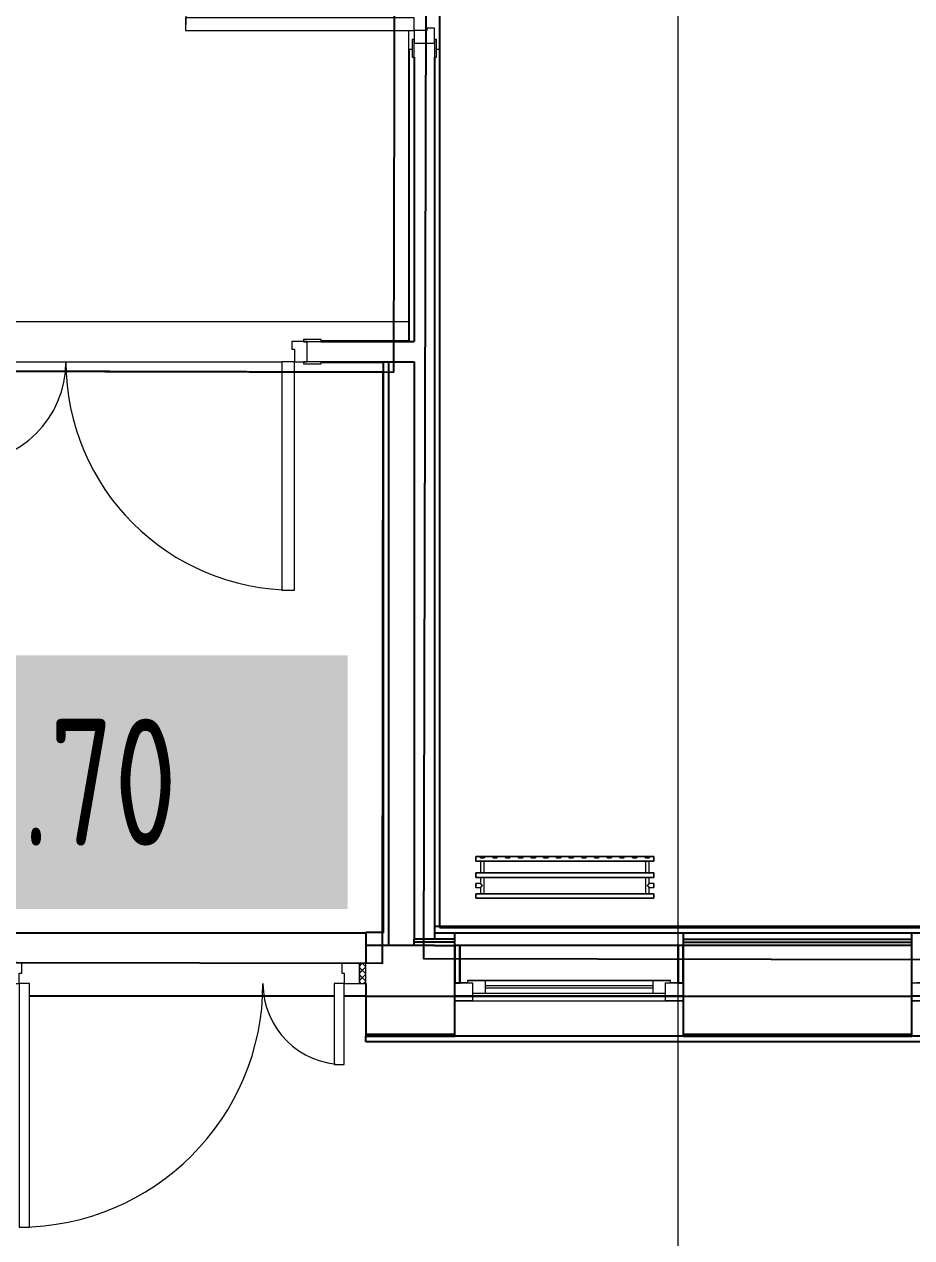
# Model space of a CAD drawing. Header units: millimetres. Extents: x 3914 to 443608, y -156176 to 78197.
# Drawn here: x 134392 to 137887, y -147165 to -142383 of the extents above; entities that cross this region are included whole.
import ezdxf

# ---------------------------------------------------------------- set-up
doc = ezdxf.new("R2010")
doc.units = ezdxf.units.MM
doc.linetypes.add('200_ШТРИХ__ш1_п0_6_', pattern=[160, 100, -60])
for name, color, linetype, lineweight in [('A-DOOR-1', 7, 'Continuous', 5), ('A-DOOR-2', 7, '200_ШТРИХ__ш1_п0_6_', 5), ('A-DOOR-FRAM-2', 7, 'Continuous', 5), ('A-FLOR', 7, 'Continuous', 9), ('A-GLAZ', 7, 'Continuous', 9), ('A-GLAZ-1', 7, 'Continuous', 5), ('Оси', 7, 'Continuous', 9)]:
    doc.layers.add(name, color=color, linetype=linetype, lineweight=lineweight)
doc.layers.add('A-DOOR-FRAM-1', color=7, linetype='Continuous', lineweight=5, true_color=0xc0c0c0)
doc.layers.add('M-EQPM-1', color=7, linetype='Continuous', lineweight=9, true_color=0xb2b2b2)
doc.styles.add('СПДС', font='ГОСТ тип А.ttf', dxfattribs={"width": 0.9})

# ---------------------------------------------------------------- blocks, each defined once
blk = doc.blocks.new('110_Дверь_СКБ_2Ст_Наружная - ДН-5_л__ Двухстворчатая 1350 х3800 _h_ в свету с верхним остеклением-21877029-Объем проектирования 1 этажа')
at = {"layer": 'A-DOOR-2'}
h = blk.add_hatch(dxfattribs=at)
h.set_pattern_fill('FP_100', color=256, style=0, pattern_type=2)
h.set_pattern_definition([(135, (1626.41, 164.685), (-14.14214, -14.14214), []), (225, (1626.41, 164.685), (14.14214, -14.14214), [])])
h.paths.add_polyline_path([(719.5, 50), (719.5, -30), (744.5, -30), (744.5, 50)])
at = {"layer": 'A-DOOR-FRAM-2'}
h = blk.add_hatch(dxfattribs=at)
h.set_pattern_fill('FP_101', color=256, style=0, pattern_type=2)
h.set_pattern_definition([(45, (-496.384, 164.685), (-14.1421, 14.1421), []), (135, (-496.384, 164.685), (-14.1421, -14.1421), [])])
h.paths.add_polyline_path([(-680.5, 50), (-705.5, 50), (-705.5, -30), (-680.5, -30), (-680.5, 10)])
at = {"layer": 'A-DOOR-1'}
for p, q in [((659.5, 1010), (619.5, 1010)), ((619.5, 1010), (619.5, 50)), ((659.5, 50), (659.5, 1010)), ((-620.5, 370), (-620.5, 50)), ((-580.5, 370), (-620.5, 370)), ((-580.5, 50), (-580.5, 370)), ((-620.5, 50), (-580.5, 50)), ((619.5, 50), (659.5, 50))]:
    blk.add_line(p, q, dxfattribs=at)
for centre, radius, start, end in [((659.5, 50), 960, 90, 180), ((-620.5, 50), 320, 0, 90)]:
    blk.add_arc(centre, radius, start, end, dxfattribs=at)
at = {"layer": 'A-DOOR-FRAM-1'}
for p, q in [((-680.5, 50), (-705.5, 50)), ((-705.5, 50), (-705.5, -30)), ((-620.5, 50), (-680.5, 50)), ((-680.5, 50), (-680.5, -30)), ((-680.5, -30), (-680.5, 50)), ((-620.5, 10), (-620.5, 50)), ((659.5, 50), (659.5, 10)), ((719.5, 50), (659.5, 50)), ((719.5, -30), (719.5, 50)), ((744.5, 50), (719.5, 50)), ((719.5, 50), (719.5, -30)), ((744.5, -30), (744.5, 50)), ((-610.5, 10), (-620.5, 10)), ((-610.5, -30), (-610.5, 10)), ((659.5, 10), (649.5, 10)), ((649.5, 10), (649.5, -30)), ((-705.5, -30), (-680.5, -30)), ((-680.5, -30), (-610.5, -30)), ((649.5, -30), (719.5, -30)), ((719.5, -30), (744.5, -30))]:
    blk.add_line(p, q, dxfattribs=at)
blk = doc.blocks.new('120_Окно_СКБ_1Ст - 120_Окно_СКБ_1Ст 900х2500_h_ с форточкой-V149-Объем проектирования 1 этажа')
at = {"layer": 'A-GLAZ'}
for p, q in [((-450, -127), (-450, -57)), ((-450, -57), (-380, -57)), ((-380, -57), (-380, -127)), ((380, -87), (-380, -87)), ((-380, -87), (-380, -127)), ((-330, -137), (-330, -87)), ((330, -137), (330, -87)), ((380, -127), (380, -57)), ((380, -57), (450, -57)), ((380, -127), (380, -87)), ((450, -57), (450, -127)), ((-380, -127), (-450, -127)), ((-380, -127), (-400, -127)), ((-400, -127), (-400, -137)), ((-400, -137), (400, -137)), ((400, -137), (-400, -137)), ((450, -127), (380, -127)), ((400, -127), (380, -127)), ((400, -137), (400, -127))]:
    blk.add_line(p, q, dxfattribs=at)
at = {"layer": 'A-GLAZ-1'}
for p, q in [((450, -57), (-450, -57)), ((-430, -127), (-400, -127)), ((-330, -107), (330, -107)), ((330, -117), (-330, -117)), ((400, -127), (430, -127))]:
    blk.add_line(p, q, dxfattribs=at)
blk = doc.blocks.new('120_Окно_СКБ_1Ст - 120_Окно_СКБ_1Ст 900х2500_h_ с форточкой-V71-Объем проектирования 1 этажа')
at = {"layer": 'A-GLAZ'}
for p, q in [((-450, -127), (-450, -57)), ((-450, -57), (-380, -57)), ((-380, -57), (-380, -127)), ((380, -87), (-380, -87)), ((-380, -87), (-380, -127)), ((-330, -137), (-330, -87)), ((330, -137), (330, -87)), ((380, -127), (380, -57)), ((380, -57), (450, -57)), ((380, -127), (380, -87)), ((450, -57), (450, -127)), ((-380, -127), (-450, -127)), ((-380, -127), (-400, -127)), ((-400, -127), (-400, -137)), ((-400, -137), (400, -137)), ((400, -137), (-400, -137)), ((450, -127), (380, -127)), ((400, -127), (380, -127)), ((400, -137), (400, -127))]:
    blk.add_line(p, q, dxfattribs=at)
at = {"layer": 'A-GLAZ-1'}
for p, q in [((450, -57), (-450, -57)), ((-430, -127), (-400, -127)), ((-330, -107), (330, -107)), ((330, -117), (-330, -117)), ((400, -127), (430, -127))]:
    blk.add_line(p, q, dxfattribs=at)
blk = doc.blocks.new('110_Дверь_СКБ_2Ст - Д-5_п_ Из игровой в коридор-32215844-Объем проектирования 1 этажа')
at = {"layer": 'A-DOOR-1'}
for p, q in [((-637.5, 940), (-637.5, 40)), ((-587.5, 940), (-637.5, 940)), ((-587.5, 40), (-587.5, 940)), ((662.5, 440), (612.5, 440)), ((612.5, 440), (612.5, 40)), ((662.5, 40), (662.5, 440)), ((-637.5, 40), (-587.5, 40)), ((612.5, 40), (662.5, 40))]:
    blk.add_line(p, q, dxfattribs=at)
for centre, radius, start, end in [((-637.5, 40), 900, 0, 90), ((662.5, 40), 400, 90, 180)]:
    blk.add_arc(centre, radius, start, end, dxfattribs=at)
at = {"layer": 'A-DOOR-FRAM-1'}
for p, q in [((-672.5, 48), (-742.5, 48)), ((-742.5, 48), (-742.5, 40)), ((-672.5, 40), (-672.5, 48)), ((767.5, 48), (697.5, 48)), ((697.5, 48), (697.5, 40)), ((767.5, 40), (767.5, 48)), ((-742.5, 40), (-672.5, 40)), ((-637.5, 40), (-687.5, 40)), ((-687.5, 40), (-687.5, -40)), ((-637.5, -10), (-637.5, 40)), ((662.5, 40), (662.5, -10)), ((712.5, 40), (662.5, 40)), ((697.5, 40), (767.5, 40)), ((712.5, -40), (712.5, 40)), ((-672.5, -40), (-742.5, -40)), ((-742.5, -40), (-742.5, -48)), ((-672.5, -39), (-687.5, -39)), ((-687.5, -39), (-687.5, -40)), ((-687.5, -40), (-627.5, -40)), ((-687.5, -40), (-672.5, -40)), ((-672.5, -40), (-672.5, -39)), ((-672.5, -48), (-672.5, -40)), ((-627.5, -10), (-637.5, -10)), ((-627.5, -40), (-627.5, -10)), ((662.5, -10), (652.5, -10)), ((652.5, -10), (652.5, -40)), ((652.5, -40), (712.5, -40)), ((712.5, -39), (697.5, -39)), ((697.5, -39), (697.5, -40)), ((697.5, -40), (712.5, -40)), ((767.5, -40), (697.5, -40)), ((697.5, -40), (697.5, -48)), ((712.5, -40), (712.5, -39)), ((767.5, -48), (767.5, -40)), ((-742.5, -48), (-672.5, -48)), ((697.5, -48), (767.5, -48))]:
    blk.add_line(p, q, dxfattribs=at)
blk = doc.blocks.new('radiator_prado_classic_z_tip_30_po exemplyaru - Classic Z Тип 30-300-V236-Объем проектирования 1 этажа')
at = {"layer": 'M-EQPM-1'}
for p, q in [((0, 228), (0, 210)), ((700, 228), (0, 228)), ((0, 210), (0, 228)), ((0, 228), (12.5, 228)), ((0, 210), (700, 210)), ((17.8, 210), (0, 210)), ((12.5, 228), (37.5, 228)), ((37.5, 228), (12.5, 228)), ((12.5, 228), (37.5, 228)), ((12.5, 228), (17.5, 223)), ((12.5, 228), (17.5, 223)), ((32.5, 223), (17.5, 223)), ((17.5, 223), (32.5, 223)), ((17.5, 210), (17.5, 164)), ((17.5, 210), (17.5, 164)), ((17.8, 210), (17.5, 210)), ((17.5, 210), (17.8, 210)), ((17.8, 210), (17.5, 210)), ((17.5, 210), (32.5, 210)), ((32.2, 210), (17.8, 210)), ((17.8, 210), (32.2, 210)), ((32.2, 210), (17.8, 210)), ((32.5, 210), (32.2, 210)), ((32.2, 210), (32.5, 210)), ((32.5, 210), (32.2, 210)), ((667.8, 210), (32.2, 210)), ((32.5, 223), (37.5, 228)), ((37.5, 228), (32.5, 223)), ((32.5, 164), (32.5, 210)), ((32.5, 164), (32.5, 210)), ((37.5, 228), (62.5, 228)), ((62.5, 228), (87.5, 228)), ((87.5, 228), (62.5, 228)), ((62.5, 228), (87.5, 228)), ((62.5, 228), (67.5, 223)), ((62.5, 228), (67.5, 223)), ((82.5, 223), (67.5, 223)), ((67.5, 223), (82.5, 223)), ((82.5, 223), (87.5, 228)), ((87.5, 228), (82.5, 223)), ((87.5, 228), (112.5, 228)), ((112.5, 228), (137.1, 228)), ((137.5, 228), (112.5, 228)), ((112.5, 228), (137.5, 228)), ((112.5, 228), (117.5, 223)), ((112.5, 228), (117.5, 223)), ((132.5, 223), (117.5, 223)), ((117.5, 223), (132.5, 223)), ((132.5, 223), (137.5, 228)), ((137.5, 228), (132.5, 223)), ((137.5, 228), (162.5, 228)), ((162.5, 228), (187.5, 228)), ((187.5, 228), (162.5, 228)), ((162.5, 228), (187.5, 228)), ((162.5, 228), (167.5, 223)), ((162.5, 228), (167.5, 223)), ((182.5, 223), (167.5, 223)), ((167.5, 223), (182.5, 223)), ((182.5, 223), (187.5, 228)), ((187.5, 228), (182.5, 223)), ((187.5, 228), (212.5, 228)), ((212.5, 228), (237.5, 228)), ((237.5, 228), (212.5, 228)), ((212.5, 228), (237.5, 228)), ((212.5, 228), (217.5, 223)), ((212.5, 228), (217.5, 223)), ((232.5, 223), (217.5, 223)), ((217.5, 223), (232.5, 223)), ((232.5, 223), (237.5, 228)), ((237.5, 228), (232.5, 223)), ((237.5, 228), (262.5, 228)), ((262.5, 228), (287.5, 228)), ((287.5, 228), (262.5, 228)), ((262.5, 228), (287.5, 228)), ((262.5, 228), (267.5, 223)), ((262.5, 228), (267.5, 223)), ((282.5, 223), (267.5, 223)), ((267.5, 223), (282.5, 223)), ((282.5, 223), (287.5, 228)), ((287.5, 228), (282.5, 223)), ((287.5, 228), (312.5, 228)), ((312.5, 228), (337.5, 228)), ((337.5, 228), (312.5, 228)), ((312.5, 228), (337.5, 228)), ((312.5, 228), (317.5, 223)), ((312.5, 228), (317.5, 223)), ((332.5, 223), (317.5, 223)), ((317.5, 223), (332.5, 223)), ((332.5, 223), (337.5, 228)), ((337.5, 228), (332.5, 223)), ((337.5, 228), (362.5, 228)), ((362.5, 228), (387.5, 228)), ((387.5, 228), (362.5, 228)), ((362.5, 228), (387.5, 228)), ((362.5, 228), (367.5, 223)), ((362.5, 228), (367.5, 223)), ((382.5, 223), (367.5, 223)), ((367.5, 223), (382.5, 223)), ((382.5, 223), (387.5, 228)), ((387.5, 228), (382.5, 223)), ((387.5, 228), (412.5, 228)), ((412.5, 228), (437.5, 228)), ((437.5, 228), (412.5, 228)), ((412.5, 228), (437.5, 228)), ((412.5, 228), (417.5, 223)), ((412.5, 228), (417.5, 223)), ((432.5, 223), (417.5, 223)), ((417.5, 223), (432.5, 223)), ((432.5, 223), (437.5, 228)), ((437.5, 228), (432.5, 223)), ((437.5, 228), (462.5, 228)), ((462.5, 228), (487.5, 228)), ((487.5, 228), (462.5, 228)), ((462.5, 228), (487.5, 228)), ((462.5, 228), (467.5, 223)), ((462.5, 228), (467.5, 223)), ((482.5, 223), (467.5, 223)), ((467.5, 223), (482.5, 223)), ((482.5, 223), (487.5, 228)), ((487.5, 228), (482.5, 223)), ((487.5, 228), (512.5, 228)), ((512.5, 228), (537.5, 228)), ((537.5, 228), (512.5, 228)), ((512.5, 228), (537.5, 228)), ((512.5, 228), (517.5, 223)), ((512.5, 228), (517.5, 223)), ((532.5, 223), (517.5, 223)), ((517.5, 223), (532.5, 223)), ((532.5, 223), (537.5, 228)), ((537.5, 228), (532.5, 223)), ((537.5, 228), (562.5, 228)), ((562.5, 228), (587.5, 228)), ((587.5, 228), (562.5, 228)), ((562.5, 228), (587.5, 228)), ((562.5, 228), (567.5, 223)), ((562.5, 228), (567.5, 223)), ((582.5, 223), (567.5, 223)), ((567.5, 223), (582.5, 223)), ((582.5, 223), (587.5, 228)), ((587.5, 228), (582.5, 223)), ((587.5, 228), (612.5, 228)), ((612.5, 228), (637.5, 228)), ((637.5, 228), (612.5, 228)), ((612.5, 228), (637.5, 228)), ((612.5, 228), (617.5, 223)), ((612.5, 228), (617.5, 223)), ((632.5, 223), (617.5, 223)), ((617.5, 223), (632.5, 223)), ((632.5, 223), (637.5, 228)), ((637.5, 228), (632.5, 223)), ((637.5, 228), (662.5, 228)), ((662.5, 228), (687.5, 228)), ((687.5, 228), (662.5, 228)), ((662.5, 228), (687.5, 228)), ((662.5, 228), (667.5, 223)), ((662.5, 228), (667.5, 223)), ((682.5, 223), (667.5, 223)), ((667.5, 223), (682.5, 223)), ((667.5, 210), (667.5, 164)), ((667.5, 210), (667.5, 164)), ((667.8, 210), (667.5, 210)), ((667.5, 210), (682.5, 210)), ((667.8, 210), (667.5, 210)), ((667.5, 210), (667.8, 210)), ((682.2, 210), (667.8, 210)), ((671.2, 210), (667.8, 210)), ((667.8, 210), (682.2, 210)), ((682.2, 210), (671.2, 210)), ((682.5, 210), (682.2, 210)), ((682.5, 210), (682.2, 210)), ((682.2, 210), (682.5, 210)), ((700, 210), (682.2, 210)), ((682.5, 223), (687.5, 228)), ((687.5, 228), (682.5, 223)), ((682.5, 164), (682.5, 210)), ((682.5, 164), (682.5, 210)), ((687.5, 228), (700, 228)), ((700, 210), (700, 228)), ((700, 228), (700, 210)), ((700, 164), (0, 164)), ((0, 164), (0, 146)), ((0, 146), (0, 164)), ((0, 164), (17.8, 164)), ((0, 146), (700, 146)), ((18.5, 146), (0, 146)), ((17.8, 164), (17.5, 164)), ((17.5, 164), (17.8, 164)), ((17.8, 164), (17.5, 164)), ((17.5, 164), (32.5, 164)), ((17.5, 146), (17.5, 121.5)), ((17.5, 146), (17.5, 121.5)), ((17.5, 146), (18.5, 146)), ((18.5, 146), (17.5, 146)), ((17.5, 146), (18.5, 146)), ((32.5, 146), (17.5, 146)), ((32.2, 164), (17.8, 164)), ((17.8, 164), (32.2, 164)), ((32.2, 164), (17.8, 164)), ((18.5, 146), (23.1, 146)), ((32.2, 146), (18.5, 146)), ((18.5, 146), (32.2, 146)), ((23.1, 146), (26.9, 146)), ((26.9, 146), (31.5, 146)), ((31.5, 146), (32.2, 146)), ((32.5, 164), (32.2, 164)), ((32.2, 164), (32.5, 164)), ((32.5, 164), (32.2, 164)), ((32.2, 164), (667.8, 164)), ((32.2, 146), (32.5, 146)), ((32.5, 146), (32.2, 146)), ((32.2, 146), (32.5, 146)), ((667.8, 146), (32.2, 146)), ((32.5, 82), (32.5, 146)), ((32.5, 82), (32.5, 146)), ((667.8, 164), (667.5, 164)), ((667.5, 164), (682.5, 164)), ((667.8, 164), (667.5, 164)), ((667.5, 164), (667.8, 164)), ((667.5, 146), (667.5, 82)), ((667.5, 146), (667.5, 82)), ((667.5, 146), (667.8, 146)), ((682.5, 146), (667.5, 146)), ((667.5, 146), (667.8, 146)), ((667.8, 146), (667.5, 146)), ((682.2, 164), (667.8, 164)), ((682.2, 164), (667.8, 164)), ((667.8, 164), (682.2, 164)), ((667.8, 146), (681.5, 146)), ((667.8, 146), (681.5, 146)), ((681.5, 146), (667.8, 146)), ((681.5, 146), (682.5, 146)), ((681.5, 146), (682.5, 146)), ((682.5, 146), (681.5, 146)), ((700, 146), (681.5, 146)), ((682.5, 164), (682.2, 164)), ((682.5, 164), (682.2, 164)), ((682.2, 164), (682.5, 164)), ((682.2, 164), (700, 164)), ((682.5, 121.5), (682.5, 146)), ((682.5, 121.5), (682.5, 146)), ((700, 146), (700, 164)), ((700, 164), (700, 146)), ((17.5, 121.5), (0, 121.5)), ((17.5, 121.5), (0, 121.5)), ((0, 121.5), (0, 120.5)), ((0, 106.5), (0, 121.5)), ((0, 120.5), (0, 107.5)), ((0, 120.5), (0, 119.3)), ((0, 114), (0, 120.5)), ((0, 120.5), (0, 120.5)), ((0, 119.3), (0, 117.8)), ((0, 117.8), (0, 114)), ((0, 114), (0, 110.3)), ((0, 107.5), (0, 114)), ((0, 110.3), (0, 108.7)), ((0, 108.7), (0, 107.5)), ((0, 107.5), (0, 106.5)), ((0, 107.5), (0, 107.5)), ((0, 106.5), (17.5, 106.5)), ((0, 106.5), (17.5, 106.5)), ((17.5, 106.5), (17.5, 82)), ((17.5, 106.5), (17.5, 82)), ((700, 121.5), (682.5, 121.5)), ((700, 121.5), (682.5, 121.5)), ((682.5, 82), (682.5, 106.5)), ((682.5, 106.5), (700, 106.5)), ((682.5, 82), (682.5, 106.5)), ((682.5, 106.5), (700, 106.5)), ((700, 121.5), (700, 106.5)), ((700, 120.5), (700, 121.5)), ((700, 121.5), (700, 120.5)), ((700, 120.5), (700, 121.5)), ((700, 107.5), (700, 120.5)), ((700, 120.5), (700, 107.5)), ((700, 107.5), (700, 120.5)), ((700, 106.5), (700, 107.5)), ((700, 107.5), (700, 106.5)), ((700, 106.5), (700, 107.5)), ((700, 82), (0, 82)), ((0, 82), (0, 64)), ((0, 64), (0, 82)), ((0, 82), (18.5, 82)), ((700, 64), (0, 64)), ((0, 64), (700, 64)), ((18.5, 82), (17.5, 82)), ((17.5, 82), (18.5, 82)), ((18.5, 82), (17.5, 82)), ((17.5, 82), (32.5, 82)), ((30.3, 82), (18.5, 82)), ((18.5, 82), (32.2, 82)), ((32.2, 82), (18.5, 82)), ((32.2, 82), (30.3, 82)), ((32.5, 82), (32.2, 82)), ((32.2, 82), (32.5, 82)), ((32.5, 82), (32.2, 82)), ((32.2, 82), (667.8, 82)), ((667.8, 82), (667.5, 82)), ((667.5, 82), (682.5, 82)), ((667.8, 82), (667.5, 82)), ((667.5, 82), (667.8, 82)), ((681.5, 82), (667.8, 82)), ((681.5, 82), (667.8, 82)), ((667.8, 82), (681.5, 82)), ((682.5, 82), (681.5, 82)), ((682.5, 82), (681.5, 82)), ((681.5, 82), (682.5, 82)), ((681.5, 82), (700, 82)), ((700, 64), (700, 82)), ((700, 82), (700, 64))]:
    blk.add_line(p, q, dxfattribs=at)
for points, knots in [([(18.5, 120.5), (18.4, 120.6), (18.3, 120.7), (18.1, 120.9), (17.9, 121.1), (17.8, 121.2), (17.7, 121.3), (17.5, 121.5), (17.5, 121.5), (17.5, 121.5)], [0.7142857, 0.7142857, 0.7142857, 0.7142857, 0.75, 0.7857143, 0.8214286, 0.8571429, 0.8928571, 0.9285714, 1, 1, 1, 1]), ([(17.5, 121.5), (17.5, 121.5), (17.5, 121.5), (17.7, 121.3), (17.8, 121.2), (17.9, 121.1), (18.1, 120.9), (18.3, 120.7), (18.4, 120.6), (18.5, 120.5)], [0, 0, 0, 0, 0.0714286, 0.1071429, 0.1428571, 0.1785714, 0.2142857, 0.25, 0.2857143, 0.2857143, 0.2857143, 0.2857143]), ([(17.5, 121.5), (17.5, 121.5), (17.5, 121.5), (17.7, 121.3), (17.8, 121.2), (17.9, 121.1), (18.1, 120.9), (18.3, 120.7), (18.4, 120.6), (18.5, 120.5)], [0, 0, 0, 0, 0.0714286, 0.1071429, 0.1428571, 0.1785714, 0.2142857, 0.25, 0.2857143, 0.2857143, 0.2857143, 0.2857143]), ([(25, 114), (24.5, 114.5), (23.6, 115.4), (22.4, 116.6), (21.6, 117.4), (21.1, 117.9), (20.8, 118.2), (20.5, 118.5), (20.2, 118.8), (19.8, 119.1), (19.6, 119.4), (19.3, 119.7), (19, 120), (18.7, 120.3), (18.5, 120.5), (18.3, 120.7), (18.1, 120.9), (17.9, 121.1), (17.8, 121.2), (17.7, 121.3), (17.5, 121.5), (17.5, 121.5), (17.5, 121.5)], [0, 0, 0, 0, 0.142857, 0.285714, 0.357143, 0.392857, 0.428571, 0.464286, 0.5, 0.535714, 0.571429, 0.607143, 0.642857, 0.678571, 0.714286, 0.75, 0.785714, 0.821429, 0.857143, 0.892857, 0.928571, 1, 1, 1, 1]), ([(17.5, 106.5), (17.5, 106.5), (17.5, 106.5), (17.7, 106.7), (17.8, 106.8), (17.9, 106.9), (18.1, 107.1), (18.3, 107.3), (18.5, 107.5), (18.7, 107.7), (19, 108), (19.3, 108.3), (19.6, 108.6), (19.8, 108.9), (20.3, 109.3), (20.7, 109.7), (21.1, 110.1), (21.6, 110.6), (22.4, 111.4), (23.6, 112.6), (24.5, 113.5), (25, 114)], [0, 0, 0, 0, 0.071429, 0.107143, 0.142857, 0.178571, 0.214286, 0.25, 0.285714, 0.321429, 0.357143, 0.392857, 0.428571, 0.464286, 0.5, 0.571429, 0.607143, 0.642857, 0.714286, 0.857143, 1, 1, 1, 1]), ([(17.5, 106.5), (17.5, 106.5), (17.5, 106.5), (17.7, 106.7), (17.8, 106.8), (17.9, 106.9), (18.1, 107.1), (18.3, 107.3), (18.4, 107.4), (18.5, 107.5)], [0, 0, 0, 0, 0.0714286, 0.1071429, 0.1428571, 0.1785714, 0.2142857, 0.25, 0.2857143, 0.2857143, 0.2857143, 0.2857143]), ([(18.5, 107.5), (18.4, 107.4), (18.3, 107.3), (18.1, 107.1), (17.9, 106.9), (17.8, 106.8), (17.7, 106.7), (17.5, 106.5), (17.5, 106.5), (17.5, 106.5)], [0.7142857, 0.7142857, 0.7142857, 0.7142857, 0.75, 0.7857143, 0.8214286, 0.8571429, 0.8928571, 0.9285714, 1, 1, 1, 1]), ([(18.5, 107.5), (18.4, 107.4), (18.3, 107.3), (18.1, 107.1), (17.9, 106.9), (17.8, 106.8), (17.7, 106.7), (17.5, 106.5), (17.5, 106.5), (17.5, 106.5)], [0.7142857, 0.7142857, 0.7142857, 0.7142857, 0.75, 0.7857143, 0.8214286, 0.8571429, 0.8928571, 0.9285714, 1, 1, 1, 1]), ([(22.1, 116.9), (21.9, 117.1), (21.6, 117.4), (21.1, 117.9), (20.8, 118.2), (20.5, 118.5), (20.2, 118.8), (19.9, 119.2), (19.7, 119.3), (19.6, 119.4)], [0.2857143, 0.2857143, 0.2857143, 0.2857143, 0.3571429, 0.3928571, 0.4285714, 0.4642857, 0.5, 0.5357143, 0.5714286, 0.5714286, 0.5714286, 0.5714286]), ([(19.6, 119.4), (19.7, 119.3), (19.9, 119.2), (20.3, 118.7), (20.7, 118.3), (21.1, 117.9), (21.6, 117.4), (21.9, 117.1), (22.1, 116.9)], [0.4285714, 0.4285714, 0.4285714, 0.4285714, 0.4642857, 0.5, 0.5714286, 0.6071429, 0.6428571, 0.7142857, 0.7142857, 0.7142857, 0.7142857]), ([(19.6, 119.4), (19.7, 119.3), (19.8, 119.1), (20.3, 118.7), (20.7, 118.3), (21.1, 117.9), (21.6, 117.4), (21.9, 117.1), (22.1, 116.9)], [0.4285714, 0.4285714, 0.4285714, 0.4285714, 0.4642857, 0.5, 0.5714286, 0.6071429, 0.6428571, 0.7142857, 0.7142857, 0.7142857, 0.7142857]), ([(19.6, 108.6), (19.7, 108.7), (19.9, 108.8), (20.3, 109.3), (20.7, 109.7), (21.1, 110.1), (21.6, 110.6), (21.9, 110.9), (22.1, 111.1)], [0.4285714, 0.4285714, 0.4285714, 0.4285714, 0.4642857, 0.5, 0.5714286, 0.6071429, 0.6428571, 0.7142857, 0.7142857, 0.7142857, 0.7142857]), ([(22.1, 111.1), (21.9, 110.9), (21.6, 110.6), (21.1, 110.1), (20.8, 109.8), (20.5, 109.5), (20.2, 109.2), (19.9, 108.8), (19.7, 108.7), (19.6, 108.6)], [0.2857143, 0.2857143, 0.2857143, 0.2857143, 0.3571429, 0.3928571, 0.4285714, 0.4642857, 0.5, 0.5357143, 0.5714286, 0.5714286, 0.5714286, 0.5714286]), ([(22.1, 111.1), (21.9, 110.9), (21.6, 110.6), (21.1, 110.1), (20.8, 109.8), (20.5, 109.5), (20.2, 109.2), (19.8, 108.9), (19.7, 108.7), (19.6, 108.6)], [0.2857143, 0.2857143, 0.2857143, 0.2857143, 0.3571429, 0.3928571, 0.4285714, 0.4642857, 0.5, 0.5357143, 0.5714286, 0.5714286, 0.5714286, 0.5714286]), ([(675, 114), (675.5, 114.5), (676.4, 115.4), (677.6, 116.6), (678.4, 117.4), (678.9, 117.9), (679.2, 118.2), (679.5, 118.5), (679.8, 118.8), (680.1, 119.2), (680.4, 119.4), (680.7, 119.7), (681, 120), (681.3, 120.3), (681.5, 120.5), (681.7, 120.7), (681.9, 120.9), (682.1, 121.1), (682.2, 121.2), (682.3, 121.3), (682.5, 121.5), (682.5, 121.5), (682.5, 121.5)], [0, 0, 0, 0, 0.142857, 0.285714, 0.357143, 0.392857, 0.428571, 0.464286, 0.5, 0.535714, 0.571429, 0.607143, 0.642857, 0.678571, 0.714286, 0.75, 0.785714, 0.821429, 0.857143, 0.892857, 0.928571, 1, 1, 1, 1]), ([(682.5, 106.5), (682.5, 106.5), (682.5, 106.5), (682.3, 106.7), (682.2, 106.8), (682.1, 106.9), (681.9, 107.1), (681.7, 107.3), (681.5, 107.5), (681.3, 107.7), (681, 108), (680.7, 108.3), (680.4, 108.6), (680.1, 108.8), (679.7, 109.3), (679.3, 109.7), (678.9, 110.1), (678.4, 110.6), (677.6, 111.4), (676.4, 112.6), (675.5, 113.5), (675, 114)], [0, 0, 0, 0, 0.071429, 0.107143, 0.142857, 0.178571, 0.214286, 0.25, 0.285714, 0.321429, 0.357143, 0.392857, 0.428571, 0.464286, 0.5, 0.571429, 0.607143, 0.642857, 0.714286, 0.857143, 1, 1, 1, 1]), ([(680.4, 119.4), (680.3, 119.3), (680.1, 119.2), (679.7, 118.7), (679.3, 118.3), (678.9, 117.9), (678.4, 117.4), (678.1, 117.1), (677.9, 116.9)], [0.4285714, 0.4285714, 0.4285714, 0.4285714, 0.4642857, 0.5, 0.5714286, 0.6071429, 0.6428571, 0.7142857, 0.7142857, 0.7142857, 0.7142857]), ([(680.4, 119.4), (680.3, 119.3), (680.1, 119.2), (679.7, 118.7), (679.3, 118.3), (678.9, 117.9), (678.4, 117.4), (678.1, 117.1), (677.9, 116.9)], [0.4285714, 0.4285714, 0.4285714, 0.4285714, 0.4642857, 0.5, 0.5714286, 0.6071429, 0.6428571, 0.7142857, 0.7142857, 0.7142857, 0.7142857]), ([(677.9, 116.9), (678.1, 117.1), (678.4, 117.4), (678.9, 117.9), (679.2, 118.2), (679.5, 118.5), (679.8, 118.8), (680.1, 119.2), (680.3, 119.3), (680.4, 119.4)], [0.2857143, 0.2857143, 0.2857143, 0.2857143, 0.3571429, 0.3928571, 0.4285714, 0.4642857, 0.5, 0.5357143, 0.5714286, 0.5714286, 0.5714286, 0.5714286]), ([(677.9, 111.1), (678.1, 110.9), (678.4, 110.6), (678.9, 110.1), (679.2, 109.8), (679.5, 109.5), (679.8, 109.2), (680.1, 108.8), (680.3, 108.7), (680.4, 108.6)], [0.2857143, 0.2857143, 0.2857143, 0.2857143, 0.3571429, 0.3928571, 0.4285714, 0.4642857, 0.5, 0.5357143, 0.5714286, 0.5714286, 0.5714286, 0.5714286]), ([(677.9, 111.1), (678.1, 110.9), (678.4, 110.6), (678.9, 110.1), (679.1, 109.9), (679.2, 109.8)], [0.2857143, 0.2857143, 0.2857143, 0.2857143, 0.3571429, 0.3928571, 0.4285714, 0.4285714, 0.4285714, 0.4285714]), ([(680.4, 108.6), (680.3, 108.7), (680.1, 108.8), (679.7, 109.3), (679.3, 109.7), (678.9, 110.1), (678.4, 110.6), (678.1, 110.9), (677.9, 111.1)], [0.4285714, 0.4285714, 0.4285714, 0.4285714, 0.4642857, 0.5, 0.5714286, 0.6071429, 0.6428571, 0.7142857, 0.7142857, 0.7142857, 0.7142857]), ([(682.5, 121.5), (682.5, 121.5), (682.5, 121.5), (682.3, 121.3), (682.2, 121.2), (682.1, 121.1), (681.9, 120.9), (681.7, 120.7), (681.6, 120.6), (681.5, 120.5)], [0, 0, 0, 0, 0.0714286, 0.1071429, 0.1428571, 0.1785714, 0.2142857, 0.25, 0.2857143, 0.2857143, 0.2857143, 0.2857143]), ([(682.5, 121.5), (682.5, 121.5), (682.5, 121.5), (682.3, 121.3), (682.2, 121.2), (682.1, 121.1), (681.9, 120.9), (681.7, 120.7), (681.6, 120.6), (681.5, 120.5)], [0, 0, 0, 0, 0.0714286, 0.1071429, 0.1428571, 0.1785714, 0.2142857, 0.25, 0.2857143, 0.2857143, 0.2857143, 0.2857143]), ([(681.5, 120.5), (681.6, 120.6), (681.7, 120.7), (681.9, 120.9), (682.1, 121.1), (682.2, 121.2), (682.3, 121.3), (682.5, 121.5), (682.5, 121.5), (682.5, 121.5)], [0.7142857, 0.7142857, 0.7142857, 0.7142857, 0.75, 0.7857143, 0.8214286, 0.8571429, 0.8928571, 0.9285714, 1, 1, 1, 1]), ([(681.5, 107.5), (681.6, 107.4), (681.7, 107.3), (681.9, 107.1), (682.1, 106.9), (682.2, 106.8), (682.3, 106.7), (682.5, 106.5), (682.5, 106.5), (682.5, 106.5)], [0.7142857, 0.7142857, 0.7142857, 0.7142857, 0.75, 0.7857143, 0.8214286, 0.8571429, 0.8928571, 0.9285714, 1, 1, 1, 1]), ([(681.5, 107.5), (681.6, 107.4), (681.7, 107.3), (681.9, 107.1), (682.1, 106.9), (682.2, 106.8), (682.3, 106.7), (682.5, 106.5), (682.5, 106.5), (682.5, 106.5)], [0.7142857, 0.7142857, 0.7142857, 0.7142857, 0.75, 0.7857143, 0.8214286, 0.8571429, 0.8928571, 0.9285714, 1, 1, 1, 1]), ([(682.5, 106.5), (682.5, 106.5), (682.5, 106.5), (682.3, 106.7), (682.2, 106.8), (682.1, 106.9), (681.9, 107.1), (681.7, 107.3), (681.6, 107.4), (681.5, 107.5)], [0, 0, 0, 0, 0.0714286, 0.1071429, 0.1428571, 0.1785714, 0.2142857, 0.25, 0.2857143, 0.2857143, 0.2857143, 0.2857143])]:
    blk.add_open_spline(points, degree=3, knots=knots, dxfattribs=at)
for points in [[(19.6, 119.4), (19.5, 119.5), (19.3, 119.7), (19, 120), (18.7, 120.3), (18.6, 120.4), (18.5, 120.5)], [(18.5, 120.5), (18.6, 120.4), (18.7, 120.3), (19, 120), (19.3, 119.7), (19.5, 119.5), (19.6, 119.4)], [(18.5, 120.5), (18.6, 120.4), (18.7, 120.3), (19, 120), (19.3, 119.7), (19.5, 119.5), (19.6, 119.4)], [(18.5, 107.5), (18.6, 107.6), (18.7, 107.7), (19, 108), (19.3, 108.3), (19.5, 108.5), (19.6, 108.6)], [(19.6, 108.6), (19.5, 108.5), (19.3, 108.3), (19, 108), (18.7, 107.7), (18.6, 107.6), (18.5, 107.5)], [(19.6, 108.6), (19.5, 108.5), (19.3, 108.3), (19, 108), (18.7, 107.7), (18.6, 107.6), (18.5, 107.5)], [(25, 114), (24.5, 114.5), (23.6, 115.4), (22.6, 116.4), (22.1, 116.9)], [(22.1, 116.9), (22.6, 116.4), (23.6, 115.4), (24.5, 114.5), (25, 114)], [(22.1, 116.9), (22.6, 116.4), (23.6, 115.4), (24.5, 114.5), (25, 114)], [(22.1, 111.1), (22.6, 111.6), (23.6, 112.6), (24.5, 113.5), (25, 114)], [(25, 114), (24.5, 113.5), (23.6, 112.6), (22.6, 111.6), (22.1, 111.1)], [(25, 114), (24.5, 113.5), (23.6, 112.6), (22.6, 111.6), (22.1, 111.1)], [(677.9, 116.9), (677.4, 116.4), (676.4, 115.4), (675.5, 114.5), (675, 114)], [(677.9, 116.9), (677.4, 116.4), (676.4, 115.4), (675.5, 114.5), (675, 114)], [(675, 114), (675.5, 114.5), (676.4, 115.4), (677.4, 116.4), (677.9, 116.9)], [(675, 114), (675.5, 113.5), (676.4, 112.6), (677.4, 111.6), (677.9, 111.1)], [(675, 114), (675.5, 113.5), (676.4, 112.6), (677.4, 111.6), (677.9, 111.1)], [(677.9, 111.1), (677.4, 111.6), (676.4, 112.6), (675.5, 113.5), (675, 114)], [(679.2, 109.8), (679.3, 109.7), (679.5, 109.5), (679.8, 109.2), (680.1, 108.8), (680.3, 108.7), (680.4, 108.6)], [(681.5, 120.5), (681.4, 120.4), (681.3, 120.3), (681, 120), (680.7, 119.7), (680.5, 119.5), (680.4, 119.4)], [(681.5, 120.5), (681.4, 120.4), (681.3, 120.3), (681, 120), (680.7, 119.7), (680.5, 119.5), (680.4, 119.4)], [(680.4, 119.4), (680.5, 119.5), (680.7, 119.7), (681, 120), (681.3, 120.3), (681.4, 120.4), (681.5, 120.5)], [(680.4, 108.6), (680.5, 108.5), (680.7, 108.3), (681, 108), (681.3, 107.7), (681.4, 107.6), (681.5, 107.5)], [(680.4, 108.6), (680.5, 108.5), (680.7, 108.3), (681, 108), (681.3, 107.7), (681.4, 107.6), (681.5, 107.5)], [(681.5, 107.5), (681.4, 107.6), (681.3, 107.7), (681, 108), (680.7, 108.3), (680.5, 108.5), (680.4, 108.6)]]:
    blk.add_open_spline(points, degree=3, dxfattribs=at)
blk = doc.blocks.new('110_Дверь_СКБ_2Ст - Д-2а_п_ Из коридора на лестницу-32239107-Объем проектирования 1 этажа')
at = {"layer": 'A-DOOR-1'}
for p, q in [((-637.5, 940), (-637.5, 40)), ((-587.5, 940), (-637.5, 940)), ((-587.5, 40), (-587.5, 940)), ((662.5, 440), (612.5, 440)), ((612.5, 440), (612.5, 40)), ((662.5, 40), (662.5, 440)), ((-637.5, 40), (-587.5, 40)), ((612.5, 40), (662.5, 40))]:
    blk.add_line(p, q, dxfattribs=at)
for centre, radius, start, end in [((-637.5, 40), 900, 0, 90), ((662.5, 40), 400, 90, 180)]:
    blk.add_arc(centre, radius, start, end, dxfattribs=at)
at = {"layer": 'A-DOOR-FRAM-1'}
for p, q in [((-672.5, 48), (-742.5, 48)), ((-742.5, 48), (-742.5, 40)), ((-672.5, 40), (-672.5, 48)), ((767.5, 48), (697.5, 48)), ((697.5, 48), (697.5, 40)), ((767.5, 40), (767.5, 48)), ((-742.5, 40), (-672.5, 40)), ((-637.5, 40), (-687.5, 40)), ((-687.5, 40), (-687.5, -40)), ((-637.5, -10), (-637.5, 40)), ((662.5, 40), (662.5, -10)), ((712.5, 40), (662.5, 40)), ((697.5, 40), (767.5, 40)), ((712.5, -40), (712.5, 40)), ((-672.5, -40), (-742.5, -40)), ((-742.5, -40), (-742.5, -48)), ((-672.5, -39), (-687.5, -39)), ((-687.5, -39), (-687.5, -40)), ((-687.5, -40), (-627.5, -40)), ((-687.5, -40), (-672.5, -40)), ((-672.5, -40), (-672.5, -39)), ((-672.5, -48), (-672.5, -40)), ((-627.5, -10), (-637.5, -10)), ((-627.5, -40), (-627.5, -10)), ((662.5, -10), (652.5, -10)), ((652.5, -10), (652.5, -40)), ((652.5, -40), (712.5, -40)), ((712.5, -39), (697.5, -39)), ((697.5, -39), (697.5, -40)), ((697.5, -40), (712.5, -40)), ((767.5, -40), (697.5, -40)), ((697.5, -40), (697.5, -48)), ((712.5, -40), (712.5, -39)), ((767.5, -48), (767.5, -40)), ((-742.5, -48), (-672.5, -48)), ((697.5, -48), (767.5, -48))]:
    blk.add_line(p, q, dxfattribs=at)

msp = doc.modelspace()

# ---------------------------------------------------------------- linework, layer by layer
for p, q in [((136028, -145941.7), (136028, -139513.7)), ((136027, -141032.7), (136027, -145942.7)), ((135906, -142482.7), (135906, -143632.7)), ((135927, -142512.7), (135927, -143632.7)), ((136007, -142512.7), (136007, -145987.7)), ((135907, -143555.7), (135907, -143631.7)), ((135907, -143631.7), (135561, -143631.7)), ((135561, -143632.7), (135927, -143632.7)), ((135907, -143632.7), (135907, -143631.7)), ((135561, -143712.7), (135927, -143712.7)), ((135561, -143713.7), (135807, -143713.7)), ((135806, -143712.7), (135806, -145961.7)), ((135807, -145962.7), (135807, -143712.7)), ((135827, -143712.7), (135827, -146012.7)), ((135927, -143712.7), (135927, -145987.7)), ((138787, -145937.7), (136007, -145937.7)), ((138767, -145942.7), (136027, -145942.7)), ((138766, -145941.7), (136028, -145941.7)), ((136028, -145942.7), (138767.5, -145942.7)), ((134287, -145962.7), (135737, -145962.7)), ((135806, -145961.7), (135737, -145961.7)), ((135737, -145961.7), (135737, -145962.7)), ((135737, -145962.7), (135737, -146012.7)), ((135807, -145962.7), (135807, -145962.7)), ((135927, -146012.7), (135927, -145987.7)), ((136087, -145987.7), (135927, -145987.7)), ((136007, -145962.7), (138862, -145962.7)), ((136087, -146362.7), (136087, -145962.7)), ((136087, -145962.7), (136987, -145962.7)), ((136987, -145962.7), (136987, -146362.7)), ((136987, -145987.7), (137887, -145987.7)), ((137887, -146362.7), (137887, -145962.7)), ((137887, -145962.7), (138787, -145962.7)), ((136007, -146012.7), (135737, -146012.7)), ((135737, -146012.7), (135737, -146082.7)), ((136087, -146000.2), (135927, -146000.2)), ((136007, -146012.7), (136087, -146012.7)), ((136087, -146012.7), (136087, -146160.7)), ((136107, -146012.7), (136087, -146012.7)), ((136967, -146012.7), (136107, -146012.7)), ((136107, -146160.7), (136107, -146012.7)), ((136108, -146012.7), (136107, -146012.7)), ((136108, -146160.7), (136108, -146012.7)), ((136966, -146012.7), (136966, -146160.7)), ((136967, -146012.7), (136966, -146012.7)), ((136967, -146012.7), (136967, -146160.7)), ((136987, -146012.7), (136967, -146012.7)), ((136987, -146000.2), (137887, -146000.2)), ((137887, -146012.7), (136987, -146012.7)), ((136987, -146160.7), (136987, -146012.7)), ((135737, -146162.7), (135737, -146362.7)), ((136087, -146160.7), (136107, -146160.7)), ((136107, -146160.7), (136108, -146160.7)), ((136966, -146160.7), (136967, -146160.7)), ((136967, -146160.7), (136987, -146160.7)), ((135612, -146212.7), (134412, -146212.7)), ((135737, -146212.7), (135652, -146212.7)), ((135737, -146212.7), (136087, -146212.7)), ((135737, -146212.7), (137887, -146212.7)), ((136987, -146212.7), (136087, -146212.7)), ((136987, -146212.7), (137887, -146212.7)), ((139937, -146212.7), (137887, -146212.7)), ((138787, -146212.7), (137887, -146212.7)), ((135737, -146362.7), (135737, -146370.7)), ((135737, -146362.7), (136087, -146362.7)), ((135737, -146365.7), (136087, -146365.7)), ((135737, -146370.7), (136087, -146370.7)), ((135737, -146392.7), (135737, -146370.7)), ((136087, -146370.7), (136087, -146362.7)), ((136987, -146370.7), (136087, -146370.7)), ((136987, -146362.7), (136987, -146370.7)), ((136987, -146362.7), (137887, -146362.7)), ((136987, -146365.7), (137887, -146365.7)), ((136987, -146370.7), (137887, -146370.7)), ((137887, -146370.7), (137887, -146362.7)), ((138787, -146370.7), (137887, -146370.7)), ((151517, -146392.7), (135737, -146392.7))]:
    msp.add_line(p, q)
at = {"flags": 128}
for points in [[(135847.8, -143753.6), (135866.3, -135855.6), (133588.3, -135850.3), (133569.8, -143748.3)], [(135979.5, -139635.9), (135964.4, -146063.9), (138702.4, -146070.3), (138703.2, -145720.3), (139085.2, -145721.2), (139084.4, -146071.2), (142152.4, -146078.4), (142153.2, -145728.4), (142625.2, -145729.5), (142624.4, -146079.5), (145482.3, -146086.2), (145494.1, -141098.2), (138114.1, -141080.9), (138117.5, -139640.9)]]:
    msp.add_lwpolyline(points, close=True, dxfattribs=at)
msp.add_lwpolyline([(133644.3, -146078.4), (135803.3, -146083.4), (135806, -143753.5), (133649.8, -143748.4), (133644.6, -145962.7)], dxfattribs=at)
at = {"layer": 'A-FLOR'}
for p, q in [((135906, -142482.7), (135906, -142407.7)), ((135907, -143555.7), (135907, -142407.7)), ((135919, -142482.7), (135907, -142482.7)), ((136027, -142482.7), (136015, -142482.7)), ((136027, -145937.7), (136027, -142482.7)), ((135907, -143555.7), (133627, -143555.7)), ((134206, -143712.7), (135406, -143712.7)), ((135807, -143713.7), (135807, -145961.7)), ((135807, -145962.7), (133657, -145962.7)), ((135807, -145962.7), (135737, -145962.7))]:
    msp.add_line(p, q, dxfattribs=at)
at = {"layer": 'Оси'}
msp.add_lwpolyline([(136967, -148019), (136967, -143019), (136967, -129084.5), (136967, -124084.5)], dxfattribs=at)

# ---------------------------------------------------------------- block references
for name, p, rotation in [('110_Дверь_СКБ_2Ст - Д-5_п_ Из игровой в коридор-32215844-Объем проектирования 1 этажа', (135967, -141770.2), 89.99999999999991), ('110_Дверь_СКБ_2Ст - Д-2а_п_ Из коридора на лестницу-32239107-Объем проектирования 1 этажа', (134818.5, -143672.7), 180), ('110_Дверь_СКБ_2Ст_Наружная - ДН-5_л__ Двухстворчатая 1350 х3800 _h_ в свету с верхним остеклением-21877029-Объем проектирования 1 этажа', (135031.5, -146112.7), 180)]:
    msp.add_blockref(name, p, dxfattribs=dict(rotation=rotation))
at = {"color": 3, "rotation": 180}
for name, p in [('120_Окно_СКБ_1Ст - 120_Окно_СКБ_1Ст 900х2500_h_ с форточкой-V149-Объем проектирования 1 этажа', (136537, -146287.7)), ('120_Окно_СКБ_1Ст - 120_Окно_СКБ_1Ст 900х2500_h_ с форточкой-V71-Объем проектирования 1 этажа', (138337, -146287.7))]:
    msp.add_blockref(name, p, dxfattribs=at)
at = {"layer": 'M-EQPM-1'}
msp.add_blockref('radiator_prado_classic_z_tip_30_po exemplyaru - Classic Z Тип 30-300-V236-Объем проектирования 1 этажа', (136171, -145891), dxfattribs=at)

# ---------------------------------------------------------------- texts
at = {"insert": (134203.4, -145119.4), "char_height": 500, "width": 1212.151, "attachment_point": 1, "style": 'СПДС', "bg_fill": 1, "box_fill_scale": 1.5, "bg_fill_color": 7, "bg_fill_true_color": 16777215, "bg_fill_transparency": 0}
msp.add_mtext('1.70', dxfattribs=at)

doc.saveas('drawing.dxf')
